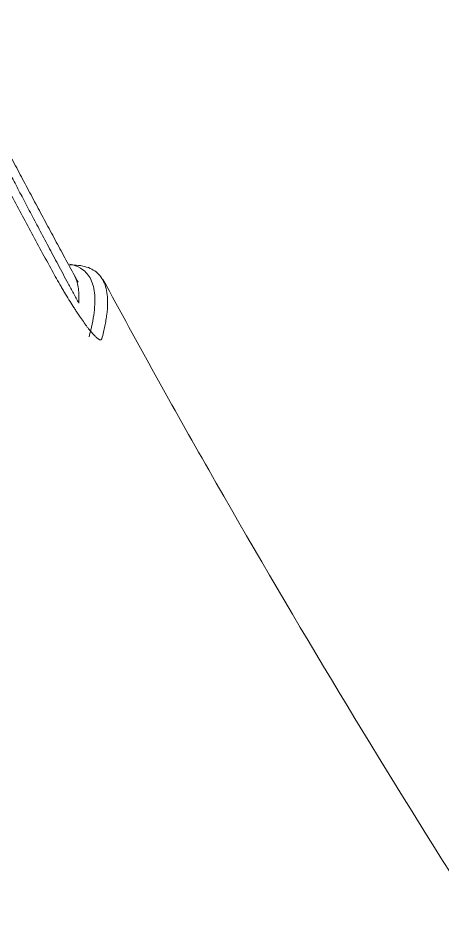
# Model space of a CAD drawing. Header units: millimetres. Extents: x 151130 to 215929, y 2134 to 34533.
# Drawn here: x 152049.1 to 152075.5, y 25318.7 to 25375.2 of the extents above; entities that cross this region are included whole.
import ezdxf

# ---------------------------------------------------------------- set-up
doc = ezdxf.new("R2010")
doc.units = ezdxf.units.MM
doc.layers.add('1', color=7, linetype='Continuous')

# ---------------------------------------------------------------- blocks, each defined once
blk = doc.blocks.new('SILLA GO 34006A')
at = {"layer": '1', "color": 0, "linetype": 'Continuous', "lineweight": 13}
for points, knots in [([(193.196, 427.34), (193.128, 427.364), (192.896, 427.445), (192.403, 427.617), (191.62, 427.89), (190.547, 428.261), (189.182, 428.729), (187.875, 429.173), (186.703, 429.568), (185.744, 429.889), (184.726, 430.228), (183.648, 430.584), (181.073, 431.428), (177.122, 432.695), (171.138, 434.544), (164.584, 436.48), (157.357, 438.502), (151.222, 440.124), (146.15, 441.404), (142.106, 442.391), (137.959, 443.367), (133.706, 444.331), (129.349, 445.281), (124.887, 446.212), (120.32, 447.124), (115.647, 448.014), (110.869, 448.878), (106.025, 449.708), (100.991, 450.522), (95.643, 451.333), (89.814, 452.154), (84.827, 452.799), (80.844, 453.279), (78.026, 453.604), (75.207, 453.914), (72.387, 454.209), (69.565, 454.49), (66.741, 454.756), (63.916, 455.007), (61.405, 455.217), (59.209, 455.391), (57.329, 455.533), (55.45, 455.67), (53.572, 455.799), (51.694, 455.922), (49.818, 456.039), (47.943, 456.15), (46.068, 456.254), (44.195, 456.351), (42.323, 456.442), (40.452, 456.527), (38.735, 456.599), (37.184, 456.659), (35.808, 456.71), (34.465, 456.755), (33.156, 456.797), (31.879, 456.834), (30.636, 456.868), (29.427, 456.898), (28.25, 456.924), (27.107, 456.948), (25.997, 456.969), (24.92, 456.987), (23.876, 457.002), (22.866, 457.015), (21.889, 457.026), (20.945, 457.035), (20.035, 457.043), (19.158, 457.048), (18.314, 457.053), (17.503, 457.055), (16.726, 457.057), (16.219, 457.058), (15.971, 457.058)], [0, 0, 0, 0, 0.001193, 0.004085, 0.008677, 0.014969, 0.02296, 0.03265, 0.037908, 0.043511, 0.049457, 0.055747, 0.062381, 0.094481, 0.124698, 0.166463, 0.208026, 0.249389, 0.271894, 0.294946, 0.318546, 0.342693, 0.367389, 0.392633, 0.418425, 0.444767, 0.471657, 0.499097, 0.526414, 0.556373, 0.588972, 0.624213, 0.639919, 0.655625, 0.671331, 0.687037, 0.702743, 0.718449, 0.734155, 0.749861, 0.76031, 0.770752, 0.781187, 0.791614, 0.802033, 0.812444, 0.822848, 0.833244, 0.843632, 0.854013, 0.864385, 0.87475, 0.882559, 0.890184, 0.897624, 0.904879, 0.91195, 0.918837, 0.925539, 0.932056, 0.938389, 0.944538, 0.950502, 0.956282, 0.961877, 0.967288, 0.972514, 0.977556, 0.982414, 0.987087, 0.991576, 0.99588, 1, 1, 1, 1]), ([(205.315, 387.318), (205.539, 387.251), (205.984, 387.118), (206.643, 386.919), (207.289, 386.724), (207.921, 386.532), (208.54, 386.343), (209.146, 386.158), (209.738, 385.976), (210.317, 385.798), (210.882, 385.624), (211.434, 385.453), (211.973, 385.286), (212.5, 385.122), (213.015, 384.961), (213.519, 384.803), (214.013, 384.648), (214.497, 384.495), (214.816, 384.395), (214.974, 384.345)], [0, 0, 0, 0, 0.069511, 0.137651, 0.204421, 0.26982, 0.333847, 0.396505, 0.457791, 0.517707, 0.576252, 0.633427, 0.689243, 0.743785, 0.797154, 0.849433, 0.90069, 0.950913, 1, 1, 1, 1]), ([(241.945, 37.037), (241.712, 40.869), (241.479, 44.701), (241.13, 50.452), (241.013, 52.369), (240.78, 56.203), (240.664, 58.12), (240.314, 63.872), (240.081, 67.706), (239.616, 75.375), (239.383, 79.21), (238.917, 86.879), (238.684, 90.714), (238.218, 98.383), (237.985, 102.218), (237.636, 107.97), (237.52, 109.888), (237.287, 113.723), (237.17, 115.64), (236.821, 121.392), (236.588, 125.225), (236.122, 132.891), (235.889, 136.723), (235.539, 142.47), (235.423, 144.386), (235.19, 148.216), (235.073, 150.131), (234.724, 155.876), (234.491, 159.705), (234.025, 167.36), (233.793, 171.187), (233.327, 178.84), (233.094, 182.665), (232.628, 190.315), (232.395, 194.139), (231.929, 201.786), (231.697, 205.609), (231.231, 213.253), (230.998, 217.074), (230.3, 228.537), (229.834, 236.176), (228.903, 251.451), (228.437, 259.087), (227.506, 274.355), (227.041, 281.987), (226.11, 297.25), (225.645, 304.88), (224.714, 320.138), (224.249, 327.766), (223.318, 343.021), (222.853, 350.648), (221.922, 365.901), (221.457, 373.527), (220.948, 381.876), (220.904, 382.601), (220.859, 383.325)], [0, 0, 0, 0, 0.033124, 0.033124, 0.049685, 0.049685, 0.066247, 0.066247, 0.099371, 0.099371, 0.132494, 0.132494, 0.165618, 0.165618, 0.198741, 0.198741, 0.215303, 0.215303, 0.231865, 0.231865, 0.264988, 0.264988, 0.298112, 0.298112, 0.314674, 0.314674, 0.331236, 0.331236, 0.364359, 0.364359, 0.397483, 0.397483, 0.430606, 0.430606, 0.46373, 0.46373, 0.496853, 0.496853, 0.529977, 0.529977, 0.596224, 0.596224, 0.662471, 0.662471, 0.728718, 0.728718, 0.794965, 0.794965, 0.861212, 0.861212, 0.927459, 0.927459, 0.993707, 0.993707, 1, 1, 1, 1])]:
    blk.add_open_spline(points, degree=3, knots=knots, dxfattribs=at)
at = {"layer": '1', "color": 0, "linetype": 'Continuous', "lineweight": 18}
for points, knots in [([(15.971, 412.712), (25.287, 412.705), (44.862, 412.282), (75.606, 410.26), (105.942, 406.79), (135.386, 402.062), (163.485, 396.339), (186.936, 390.508), (200.967, 386.494), (205.304, 385.204)], [0, 0, 0, 0, 0.145172, 0.305485, 0.480807, 0.622053, 0.771552, 0.929187, 1, 1, 1, 1]), ([(202.737, 387.865), (202.722, 387.891), (202.711, 387.937), (202.736, 387.973), (202.78, 388.004), (202.811, 388.016), (202.872, 388.031), (202.895, 388.035), (202.944, 388.042), (202.972, 388.045), (203.06, 388.051), (203.194, 388.053), (203.363, 388.044), (203.548, 388.029), (203.65, 388.018), (203.815, 387.998), (203.872, 387.991), (203.989, 387.974), (204.049, 387.965), (204.235, 387.936), (204.496, 387.892), (204.783, 387.837), (204.971, 387.799), (205.009, 387.791), (205.086, 387.775), (205.125, 387.767), (205.242, 387.742), (205.322, 387.725), (205.564, 387.671), (205.729, 387.633), (206.068, 387.553), (206.241, 387.51), (206.507, 387.443), (206.641, 387.409), (206.778, 387.373), (206.869, 387.349), (206.916, 387.336), (207.147, 387.275), (207.333, 387.224), (207.708, 387.118), (207.896, 387.064), (208.085, 387.009)], [0, 0, 0, 0, 0.0625, 0.125, 0.125, 0.1875, 0.1875, 0.21875, 0.21875, 0.25, 0.25, 0.3125, 0.375, 0.375, 0.4375, 0.4375, 0.46875, 0.46875, 0.5, 0.5, 0.5625, 0.625, 0.625, 0.640625, 0.640625, 0.65625, 0.65625, 0.6875, 0.6875, 0.75, 0.75, 0.8125, 0.8125, 0.84375, 0.859375, 0.859375, 0.875, 0.875, 0.9375, 0.9375, 1, 1, 1, 1]), ([(203.379, 388.34), (203.663, 387.844), (203.946, 387.412), (204.513, 386.685), (204.796, 386.389), (205.363, 385.941), (205.647, 385.788), (206.213, 385.63), (206.497, 385.625), (206.996, 385.751), (207.212, 385.849), (207.427, 385.993)], [0, 0, 0, 0, 0.210062, 0.210062, 0.420124, 0.420124, 0.630186, 0.630186, 0.840248, 0.840248, 1, 1, 1, 1]), ([(207.427, 386.07), (207.424, 386.067), (207.422, 386.064), (207.276, 385.908), (207.134, 385.775), (206.707, 385.435), (206.422, 385.288), (205.854, 385.146), (205.57, 385.152), (205.002, 385.311), (204.719, 385.465), (204.152, 385.914), (203.868, 386.21), (203.514, 386.665), (203.444, 386.761), (203.302, 386.959), (203.231, 387.063), (203.019, 387.386), (202.878, 387.618), (202.737, 387.865)], [0, 0, 0, 0, 0.00177, 0.00177, 0.092518, 0.092518, 0.274014, 0.274014, 0.455511, 0.455511, 0.637007, 0.637007, 0.818504, 0.818504, 0.863878, 0.863878, 0.909252, 0.909252, 1, 1, 1, 1]), ([(249.003, 37.669), (248.77, 41.498), (248.536, 45.326), (248.069, 52.983), (247.835, 56.811), (247.368, 64.466), (247.135, 68.293), (246.668, 75.945), (246.434, 79.771), (245.968, 87.423), (245.734, 91.248), (245.268, 98.897), (245.034, 102.722), (244.335, 114.194), (243.868, 121.84), (242.935, 137.13), (242.468, 144.774), (241.769, 156.238), (241.535, 160.059), (241.069, 167.701), (240.836, 171.521), (240.486, 177.252), (240.369, 179.162), (240.136, 182.982), (240.019, 184.892), (239.669, 190.621), (239.436, 194.439), (238.97, 202.074), (238.737, 205.891), (238.271, 213.524), (238.038, 217.34), (237.572, 224.97), (237.338, 228.785), (236.872, 236.412), (236.64, 240.226), (235.941, 251.665), (235.475, 259.289), (234.544, 274.534), (234.078, 282.155), (233.147, 297.394), (232.681, 305.012), (231.75, 320.247), (231.285, 327.864), (230.354, 343.096), (229.889, 350.711), (228.958, 365.94), (228.493, 373.555), (227.893, 383.369), (227.758, 385.569), (227.624, 387.769)], [0, 0, 0, 0, 0.032703, 0.032703, 0.065407, 0.065407, 0.09811, 0.09811, 0.130813, 0.130813, 0.163516, 0.163516, 0.19622, 0.19622, 0.261626, 0.261626, 0.327033, 0.327033, 0.359736, 0.359736, 0.392439, 0.392439, 0.408791, 0.408791, 0.425142, 0.425142, 0.457846, 0.457846, 0.490549, 0.490549, 0.523252, 0.523252, 0.555955, 0.555955, 0.588659, 0.588659, 0.654065, 0.654065, 0.719472, 0.719472, 0.784878, 0.784878, 0.850285, 0.850285, 0.915691, 0.915691, 0.981098, 0.981098, 1, 1, 1, 1]), ([(205.315, 387.318), (205.533, 387.066), (205.751, 386.856), (206.187, 386.522), (206.405, 386.398), (206.661, 386.306), (206.698, 386.293), (206.735, 386.282)], [0, 0, 0, 0, 0.46075, 0.46075, 0.9215, 0.9215, 1, 1, 1, 1]), ([(213.488, 385.399), (212.588, 385.671), (211.688, 385.941), (209.888, 386.478), (208.987, 386.745), (208.085, 387.009)], [0, 0, 0, 0, 0.5, 0.5, 1, 1, 1, 1])]:
    blk.add_open_spline(points, degree=3, knots=knots, dxfattribs=at)
blk.add_open_spline([(206.263, 386.421), (211.125, 384.992), (215.964, 383.485)], degree=2, dxfattribs=at)
blk = doc.blocks.new('*U99')
at = {"rotation": 90}
blk.add_blockref('SILLA GO 34006A', (242.339, -654.525), dxfattribs=at)
blk = doc.blocks.new('*U100')
at = {"color": 0, "linetype": 'ByBlock', "lineweight": -2, "transparency": 16777216}
blk.add_blockref('*U99', (214337.638, 34111.672, -2977.121), dxfattribs=at)
blk = doc.blocks.new('MRC90')
at = {"color": 5, "rotation": 45}
blk.add_blockref('*U100', (-128356.183, -175660.781), dxfattribs=at)

msp = doc.modelspace()

# ---------------------------------------------------------------- block references
at = {"color": 5}
msp.add_blockref('MRC90', (152754.877, 25758.219), dxfattribs=at)

doc.saveas('drawing.dxf')
